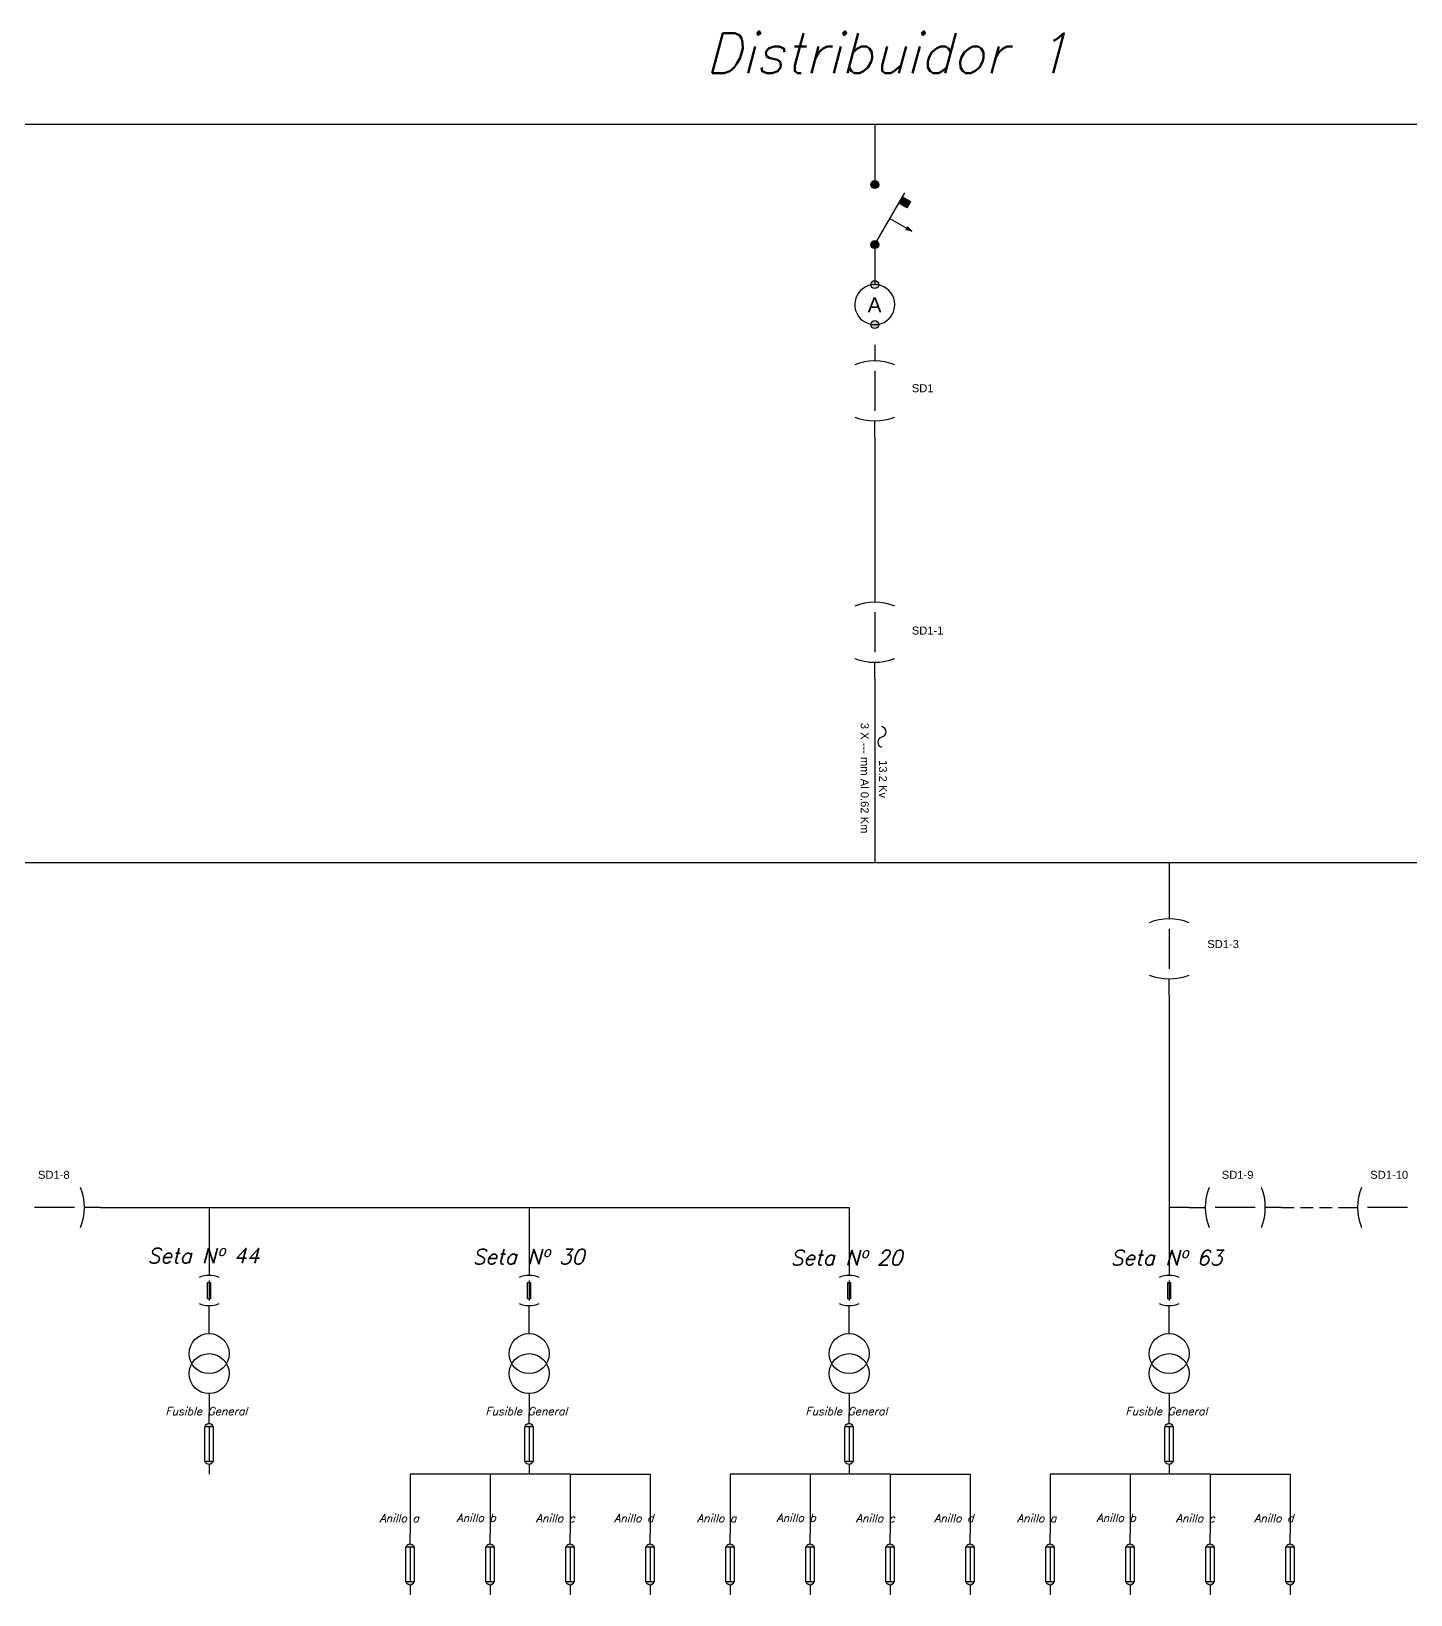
# Model space of a CAD drawing. Header units: millimetres. Extents: x 1875 to 17546, y 2661 to 4631.
# Drawn here: x 11028 to 11718, y 3352 to 4133 of the extents above; entities that cross this region are included whole.
import ezdxf

# ---------------------------------------------------------------- set-up
doc = ezdxf.new("R2010")
doc.units = ezdxf.units.MM
doc.linetypes.add('HIDDEN', pattern=[9.525, 6.35, -3.175])
doc.styles.add('IRAM', font='ROMANS.SHX', dxfattribs={"oblique": 15, "height": 2.5})
doc.styles.get("Standard").update_dxf_attribs({"font": 'arial.ttf'})

msp = doc.modelspace()

# ---------------------------------------------------------------- hatches: boundary and pattern name
h = msp.add_hatch(color=256)
h.dxf.hatch_style = 1
h.paths.add_polyline_path([(11451.57, 4056.81, 1), (11447.57, 4056.81, 1)])
h = msp.add_hatch(color=256)
h.dxf.hatch_style = 1
h.paths.add_polyline_path([(11465.64, 4045.2), (11467.45, 4048.3), (11463.43, 4050.64), (11461.62, 4047.54)])
h = msp.add_hatch(color=256)
h.dxf.hatch_style = 1
h.paths.add_polyline_path([(11465.96, 4035.62), (11465.56, 4034.92), (11468.06, 4033.47)])
h.paths.add_polyline_path([(11465.56, 4034.92), (11465.15, 4034.21), (11468.06, 4033.47)])
h = msp.add_hatch(color=256)
h.dxf.hatch_style = 1
h.paths.add_polyline_path([(11451.57, 4026.81, 1), (11447.57, 4026.81, 1)])
h = msp.add_hatch(color=256)
h.dxf.hatch_style = 1
h.paths.add_polyline_path([(11451.54, 3986.81, 1), (11447.54, 3986.81, 1)])
h.paths.add_polyline_path([(11447.54, 4006.81, 1), (11451.54, 4006.81, 1)])
h = msp.add_hatch(color=256)
h.dxf.hatch_style = 1
h.paths.add_polyline_path([(11114.68, 3436.13), (11118.84, 3436.13, 0.672313)])
h.paths.add_polyline_path([(11118.84, 3418.67), (11114.68, 3418.67, 0.672313)])
h = msp.add_hatch(color=256)
h.dxf.hatch_style = 1
h.paths.add_polyline_path([(11274.68, 3436.13), (11278.84, 3436.13, 0.672313)])
h.paths.add_polyline_path([(11278.84, 3418.67), (11274.68, 3418.67, 0.672313)])
h = msp.add_hatch(color=256)
h.dxf.hatch_style = 1
h.paths.add_polyline_path([(11434.68, 3436.13), (11438.84, 3436.13, 0.672313)])
h.paths.add_polyline_path([(11438.84, 3418.67), (11434.68, 3418.67, 0.672313)])
h = msp.add_hatch(color=256)
h.dxf.hatch_style = 1
h.paths.add_polyline_path([(11594.68, 3436.13), (11598.84, 3436.13, 0.672313)])
h.paths.add_polyline_path([(11598.84, 3418.67), (11594.68, 3418.67, 0.672313)])
h = msp.add_hatch(color=256)
h.dxf.hatch_style = 1
h.paths.add_polyline_path([(11215.18, 3375.87), (11219.34, 3375.87, 0.672313)])
h.paths.add_polyline_path([(11219.34, 3358.41), (11215.18, 3358.41, 0.672313)])
h = msp.add_hatch(color=256)
h.dxf.hatch_style = 1
h.paths.add_polyline_path([(11255.18, 3375.87), (11259.34, 3375.87, 0.672313)])
h.paths.add_polyline_path([(11259.34, 3358.41), (11255.18, 3358.41, 0.672313)])
h = msp.add_hatch(color=256)
h.dxf.hatch_style = 1
h.paths.add_polyline_path([(11295.18, 3375.87), (11299.34, 3375.87, 0.672313)])
h.paths.add_polyline_path([(11299.34, 3358.41), (11295.18, 3358.41, 0.672313)])
h = msp.add_hatch(color=256)
h.dxf.hatch_style = 1
h.paths.add_polyline_path([(11335.18, 3375.87), (11339.34, 3375.87, 0.672313)])
h.paths.add_polyline_path([(11339.34, 3358.41), (11335.18, 3358.41, 0.672313)])
h = msp.add_hatch(color=256)
h.dxf.hatch_style = 1
h.paths.add_polyline_path([(11375.18, 3375.87), (11379.34, 3375.87, 0.672313)])
h.paths.add_polyline_path([(11379.34, 3358.41), (11375.18, 3358.41, 0.672313)])
h = msp.add_hatch(color=256)
h.dxf.hatch_style = 1
h.paths.add_polyline_path([(11415.18, 3375.87), (11419.34, 3375.87, 0.672313)])
h.paths.add_polyline_path([(11419.34, 3358.41), (11415.18, 3358.41, 0.672313)])
h = msp.add_hatch(color=256)
h.dxf.hatch_style = 1
h.paths.add_polyline_path([(11455.18, 3375.87), (11459.34, 3375.87, 0.672313)])
h.paths.add_polyline_path([(11459.34, 3358.41), (11455.18, 3358.41, 0.672313)])
h = msp.add_hatch(color=256)
h.dxf.hatch_style = 1
h.paths.add_polyline_path([(11495.18, 3375.87), (11499.34, 3375.87, 0.672313)])
h.paths.add_polyline_path([(11499.34, 3358.41), (11495.18, 3358.41, 0.672313)])
h = msp.add_hatch(color=256)
h.dxf.hatch_style = 1
h.paths.add_polyline_path([(11535.18, 3375.87), (11539.34, 3375.87, 0.672313)])
h.paths.add_polyline_path([(11539.34, 3358.41), (11535.18, 3358.41, 0.672313)])
h = msp.add_hatch(color=256)
h.dxf.hatch_style = 1
h.paths.add_polyline_path([(11575.18, 3375.87), (11579.34, 3375.87, 0.672313)])
h.paths.add_polyline_path([(11579.34, 3358.41), (11575.18, 3358.41, 0.672313)])
h = msp.add_hatch(color=256)
h.dxf.hatch_style = 1
h.paths.add_polyline_path([(11615.18, 3375.87), (11619.34, 3375.87, 0.672313)])
h.paths.add_polyline_path([(11619.34, 3358.41), (11615.18, 3358.41, 0.672313)])
h = msp.add_hatch(color=256)
h.dxf.hatch_style = 1
h.paths.add_polyline_path([(11655.18, 3375.87), (11659.34, 3375.87, 0.672313)])
h.paths.add_polyline_path([(11659.34, 3358.41), (11655.18, 3358.41, 0.672313)])

# ---------------------------------------------------------------- linework, layer by layer
at = {"color": 7}
msp.add_line((15781.75, 4086.81), (2762.14, 4086.81), dxfattribs=at)
for p, q in [((11449.57, 4086.81), (11449.57, 4056.81)), ((11449.57, 4026.81), (11464.65, 4052.74)), ((11457.11, 4039.78), (11468.06, 4033.47)), ((11465.96, 4035.62), (11465.15, 4034.21)), ((11468.06, 4033.47), (11465.15, 4034.21)), ((11468.06, 4033.47), (11465.96, 4035.62)), ((11468.06, 4033.47), (11468.06, 4033.47)), ((11449.57, 4026.81), (11449.57, 4016.81)), ((11449.57, 4016.81), (11449.57, 4006.81)), ((11449.54, 3976.79), (11449.54, 3968.72)), ((11449.54, 3963.72), (11449.54, 3943.72)), ((11449.54, 3930.64), (11449.54, 3938.72)), ((11449.54, 3856.15), (11449.54, 3848.07)), ((11449.54, 3843.07), (11449.54, 3823.07)), ((11449.54, 3810), (11449.54, 3818.07)), ((11596.76, 3697.91), (11596.76, 3689.83)), ((11596.76, 3684.83), (11596.76, 3664.83)), ((11596.76, 3651.76), (11596.76, 3659.83)), ((11049.37, 3545.61), (11029.37, 3545.61)), ((11062.45, 3545.61), (11054.37, 3545.61)), ((11606.76, 3545.61), (11614.84, 3545.61)), ((11639.84, 3545.61), (11619.84, 3545.61)), ((11652.92, 3545.61), (11644.84, 3545.61)), ((11682.92, 3545.61), (11690.99, 3545.61)), ((11715.99, 3545.61), (11695.99, 3545.61)), ((11116.76, 3515.61), (11116.76, 3511.57)), ((11116.76, 3509.07), (11116.76, 3499.07)), ((11276.76, 3515.61), (11276.76, 3511.57)), ((11276.76, 3509.07), (11276.76, 3499.07)), ((11436.76, 3515.61), (11436.76, 3511.57)), ((11436.76, 3509.07), (11436.76, 3499.07)), ((11596.76, 3515.61), (11596.76, 3511.57)), ((11596.76, 3509.07), (11596.76, 3499.07)), ((11116.76, 3492.53), (11116.76, 3496.57)), ((11276.76, 3492.53), (11276.76, 3496.57)), ((11436.76, 3492.53), (11436.76, 3496.57)), ((11596.76, 3492.53), (11596.76, 3496.57)), ((11116.76, 3482.53), (11116.76, 3492.53)), ((11276.76, 3482.53), (11276.76, 3492.53)), ((11436.76, 3482.53), (11436.76, 3492.53)), ((11596.76, 3482.53), (11596.76, 3492.53)), ((11116.76, 3452.53), (11116.76, 3442.53)), ((11276.76, 3452.53), (11276.76, 3442.53)), ((11436.76, 3452.53), (11436.76, 3442.53)), ((11596.76, 3452.53), (11596.76, 3442.53)), ((11116.76, 3437.53), (11116.76, 3442.53)), ((11276.76, 3437.53), (11276.76, 3442.53)), ((11436.76, 3437.53), (11436.76, 3442.53)), ((11596.76, 3437.53), (11596.76, 3442.53)), ((11116.76, 3436.13), (11116.76, 3418.67)), ((11276.76, 3436.13), (11276.76, 3418.67)), ((11436.76, 3436.13), (11436.76, 3418.67)), ((11596.76, 3436.13), (11596.76, 3418.67)), ((11116.76, 3417.27), (11116.76, 3412.27)), ((11276.76, 3417.27), (11276.76, 3412.27)), ((11436.76, 3417.27), (11436.76, 3412.27)), ((11596.76, 3417.27), (11596.76, 3412.27)), ((11217.26, 3377.27), (11217.26, 3382.27)), ((11217.26, 3375.87), (11217.26, 3358.41)), ((11257.26, 3377.27), (11257.26, 3382.27)), ((11257.26, 3375.87), (11257.26, 3358.41)), ((11297.26, 3377.27), (11297.26, 3382.27)), ((11297.26, 3375.87), (11297.26, 3358.41)), ((11337.26, 3377.27), (11337.26, 3382.27)), ((11337.26, 3375.87), (11337.26, 3358.41)), ((11377.26, 3377.27), (11377.26, 3382.27)), ((11377.26, 3375.87), (11377.26, 3358.41)), ((11417.26, 3377.27), (11417.26, 3382.27)), ((11417.26, 3375.87), (11417.26, 3358.41)), ((11457.26, 3377.27), (11457.26, 3382.27)), ((11457.26, 3375.87), (11457.26, 3358.41)), ((11497.26, 3377.27), (11497.26, 3382.27)), ((11497.26, 3375.87), (11497.26, 3358.41)), ((11537.26, 3377.27), (11537.26, 3382.27)), ((11537.26, 3375.87), (11537.26, 3358.41)), ((11577.26, 3377.27), (11577.26, 3382.27)), ((11577.26, 3375.87), (11577.26, 3358.41)), ((11617.26, 3377.27), (11617.26, 3382.27)), ((11617.26, 3375.87), (11617.26, 3358.41)), ((11657.26, 3377.27), (11657.26, 3382.27)), ((11657.26, 3375.87), (11657.26, 3358.41)), ((11217.26, 3357.01), (11217.26, 3352.01)), ((11257.26, 3357.01), (11257.26, 3352.01)), ((11297.26, 3357.01), (11297.26, 3352.01)), ((11337.26, 3357.01), (11337.26, 3352.01)), ((11377.26, 3357.01), (11377.26, 3352.01)), ((11417.26, 3357.01), (11417.26, 3352.01)), ((11457.26, 3357.01), (11457.26, 3352.01)), ((11497.26, 3357.01), (11497.26, 3352.01)), ((11537.26, 3357.01), (11537.26, 3352.01)), ((11577.26, 3357.01), (11577.26, 3352.01)), ((11617.26, 3357.01), (11617.26, 3352.01)), ((11657.26, 3357.01), (11657.26, 3352.01))]:
    msp.add_line(p, q)
at = {"color": 2}
for p, q in [((11449.54, 3930.64), (11449.54, 3856.15)), ((11449.54, 3810), (11449.54, 3717.91)), ((10562.92, 3717.91), (12336.17, 3717.91)), ((11596.76, 3717.91), (11596.76, 3697.91)), ((11596.76, 3651.76), (11596.76, 3545.61)), ((11062.45, 3545.61), (11116.76, 3545.61)), ((11116.76, 3545.61), (11116.76, 3515.61)), ((11116.76, 3545.61), (11276.76, 3545.61)), ((11276.76, 3545.61), (11276.76, 3515.61)), ((11276.76, 3545.61), (11436.76, 3545.61)), ((11436.76, 3545.61), (11436.76, 3515.61)), ((11596.76, 3545.61), (11596.76, 3515.61)), ((11606.76, 3545.61), (11596.76, 3545.61))]:
    msp.add_line(p, q, dxfattribs=at)
at = {"color": 5}
msp.add_line((11116.76, 3545.61), (11116.76, 3515.61), dxfattribs=at)
at = {"color": 2, "linetype": 'HIDDEN'}
msp.add_line((11652.92, 3545.61), (11682.92, 3545.61), dxfattribs=at)
at = {"color": 1}
for p, q in [((11297.26, 3412.27), (11217.26, 3412.27)), ((11217.26, 3412.27), (11217.26, 3382.27)), ((11257.26, 3412.27), (11257.26, 3382.27)), ((11297.26, 3412.27), (11337.26, 3412.27)), ((11297.26, 3412.27), (11297.26, 3382.27)), ((11337.26, 3412.27), (11337.26, 3382.27)), ((11457.26, 3412.27), (11377.26, 3412.27)), ((11377.26, 3412.27), (11377.26, 3382.27)), ((11417.26, 3412.27), (11417.26, 3382.27)), ((11457.26, 3412.27), (11497.26, 3412.27)), ((11457.26, 3412.27), (11457.26, 3382.27)), ((11497.26, 3412.27), (11497.26, 3382.27)), ((11617.26, 3412.27), (11537.26, 3412.27)), ((11537.26, 3412.27), (11537.26, 3382.27)), ((11577.26, 3412.27), (11577.26, 3382.27)), ((11617.26, 3412.27), (11657.26, 3412.27)), ((11617.26, 3412.27), (11617.26, 3382.27)), ((11657.26, 3412.27), (11657.26, 3382.27))]:
    msp.add_line(p, q, dxfattribs=at)
for points in [[(11463.43, 4050.64), (11467.45, 4048.3), (11465.64, 4045.2), (11461.62, 4047.54)], [(11116.03, 3508.02), (11117.5, 3508.02), (11117.5, 3499.97), (11116.03, 3499.97)], [(11276.03, 3508.02), (11277.5, 3508.02), (11277.5, 3499.97), (11276.03, 3499.97)], [(11436.03, 3508.02), (11437.5, 3508.02), (11437.5, 3499.97), (11436.03, 3499.97)], [(11596.03, 3508.02), (11597.5, 3508.02), (11597.5, 3499.97), (11596.03, 3499.97)], [(11114.68, 3436.13), (11118.84, 3436.13), (11118.84, 3418.67), (11114.68, 3418.67)], [(11274.68, 3436.13), (11278.84, 3436.13), (11278.84, 3418.67), (11274.68, 3418.67)], [(11434.68, 3436.13), (11438.84, 3436.13), (11438.84, 3418.67), (11434.68, 3418.67)], [(11594.68, 3436.13), (11598.84, 3436.13), (11598.84, 3418.67), (11594.68, 3418.67)], [(11215.18, 3375.87), (11219.34, 3375.87), (11219.34, 3358.41), (11215.18, 3358.41)], [(11255.18, 3375.87), (11259.34, 3375.87), (11259.34, 3358.41), (11255.18, 3358.41)], [(11295.18, 3375.87), (11299.34, 3375.87), (11299.34, 3358.41), (11295.18, 3358.41)], [(11335.18, 3375.87), (11339.34, 3375.87), (11339.34, 3358.41), (11335.18, 3358.41)], [(11375.18, 3375.87), (11379.34, 3375.87), (11379.34, 3358.41), (11375.18, 3358.41)], [(11415.18, 3375.87), (11419.34, 3375.87), (11419.34, 3358.41), (11415.18, 3358.41)], [(11455.18, 3375.87), (11459.34, 3375.87), (11459.34, 3358.41), (11455.18, 3358.41)], [(11495.18, 3375.87), (11499.34, 3375.87), (11499.34, 3358.41), (11495.18, 3358.41)], [(11535.18, 3375.87), (11539.34, 3375.87), (11539.34, 3358.41), (11535.18, 3358.41)], [(11575.18, 3375.87), (11579.34, 3375.87), (11579.34, 3358.41), (11575.18, 3358.41)], [(11615.18, 3375.87), (11619.34, 3375.87), (11619.34, 3358.41), (11615.18, 3358.41)], [(11655.18, 3375.87), (11659.34, 3375.87), (11659.34, 3358.41), (11655.18, 3358.41)]]:
    msp.add_lwpolyline(points, close=True)
for centre, radius in [((11449.57, 4056.81), 2), ((11449.57, 4026.81), 2), ((11449.54, 4006.81), 2), ((11449.54, 3986.81), 2), ((11116.76, 3472.53), 10), ((11276.76, 3472.53), 10), ((11436.76, 3472.53), 10), ((11596.76, 3472.53), 10), ((11116.76, 3462.53), 10), ((11276.76, 3462.53), 10), ((11436.76, 3462.53), 10), ((11596.76, 3462.53), 10)]:
    msp.add_circle(centre, radius)
for centre, radius, start, end in [((11449.56, 3996.81), 10, 307.36289, 232.45397), ((11449.56, 3996.81), 10, 232.45397, 307.36289), ((11449.54, 3941.78), 26.94, 68.21032, 111.78968), ((11449.54, 3965.66), 26.94, 248.21032, 291.78968), ((11449.54, 3821.13), 26.94, 68.21032, 111.78968), ((11449.54, 3845.01), 26.94, 248.21032, 291.78968), ((11452.62, 3783.3), 2.64, 282.18471, 77.81529), ((11453.73, 3778.13), 2.64, 102.18471, 257.81529), ((11596.76, 3662.89), 26.94, 68.21032, 111.78968), ((11596.76, 3686.77), 26.94, 248.21032, 291.78968), ((11027.43, 3545.61), 26.94, 338.21032, 21.78968), ((11641.78, 3545.61), 26.94, 158.21032, 201.78968), ((11617.9, 3545.61), 26.94, 338.21032, 21.78968), ((11717.93, 3545.61), 26.94, 158.21032, 201.78968), ((11116.76, 3498.1), 13.47, 68.21032, 111.78968), ((11276.76, 3498.1), 13.47, 68.21032, 111.78968), ((11436.76, 3498.1), 13.47, 68.21032, 111.78968), ((11596.76, 3498.1), 13.47, 68.21032, 111.78968), ((11116.76, 3510.04), 13.47, 248.21032, 291.78968), ((11276.76, 3510.04), 13.47, 248.21032, 291.78968), ((11436.76, 3510.04), 13.47, 248.21032, 291.78968), ((11596.76, 3510.04), 13.47, 248.21032, 291.78968), ((11116.76, 3435.29), 2.25, 22.17309, 157.82691), ((11276.76, 3435.29), 2.25, 22.17309, 157.82691), ((11436.76, 3435.29), 2.25, 22.17309, 157.82691), ((11596.76, 3435.29), 2.25, 22.17309, 157.82691), ((11116.76, 3419.52), 2.25, 202.17309, 337.82691), ((11276.76, 3419.52), 2.25, 202.17309, 337.82691), ((11436.76, 3419.52), 2.25, 202.17309, 337.82691), ((11596.76, 3419.52), 2.25, 202.17309, 337.82691), ((11217.26, 3375.03), 2.25, 22.17309, 157.82691), ((11257.26, 3375.03), 2.25, 22.17309, 157.82691), ((11297.26, 3375.03), 2.25, 22.17309, 157.82691), ((11337.26, 3375.03), 2.25, 22.17309, 157.82691), ((11377.26, 3375.03), 2.25, 22.17309, 157.82691), ((11417.26, 3375.03), 2.25, 22.17309, 157.82691), ((11457.26, 3375.03), 2.25, 22.17309, 157.82691), ((11497.26, 3375.03), 2.25, 22.17309, 157.82691), ((11537.26, 3375.03), 2.25, 22.17309, 157.82691), ((11577.26, 3375.03), 2.25, 22.17309, 157.82691), ((11617.26, 3375.03), 2.25, 22.17309, 157.82691), ((11657.26, 3375.03), 2.25, 22.17309, 157.82691), ((11217.26, 3359.26), 2.25, 202.17309, 337.82691), ((11257.26, 3359.26), 2.25, 202.17309, 337.82691), ((11297.26, 3359.26), 2.25, 202.17309, 337.82691), ((11337.26, 3359.26), 2.25, 202.17309, 337.82691), ((11377.26, 3359.26), 2.25, 202.17309, 337.82691), ((11417.26, 3359.26), 2.25, 202.17309, 337.82691), ((11457.26, 3359.26), 2.25, 202.17309, 337.82691), ((11497.26, 3359.26), 2.25, 202.17309, 337.82691), ((11537.26, 3359.26), 2.25, 202.17309, 337.82691), ((11577.26, 3359.26), 2.25, 202.17309, 337.82691), ((11617.26, 3359.26), 2.25, 202.17309, 337.82691), ((11657.26, 3359.26), 2.25, 202.17309, 337.82691)]:
    msp.add_arc(centre, radius, start, end)

# ---------------------------------------------------------------- texts
at = {"attachment_point": 1, "style": 'IRAM'}
for s, width, heights, insert, char_height in [('Distribuidor 1', 256.7188, [7.76], (11364.81, 4132.49), 20), ('Seta Nº 44', 71.5748, [0], (11085.91, 3525.21), 7.5), ('Seta Nº 30', 66.1145, [0], (11248.47, 3524.7), 7.5), ('Seta Nº 20', 66.1145, [0], (11407.45, 3524.18), 7.5), ('Seta Nº 63', 66.1145, [0], (11567.45, 3524.18), 7.5), ('Fusible General ', 50.4157, [0], (11094.91, 3445.75), 4), ('Fusible General ', 50.4157, [0], (11254.91, 3445.75), 4), ('Fusible General ', 50.4157, [0], (11414.91, 3445.75), 4), ('Fusible General ', 50.4157, [0], (11574.91, 3445.75), 4), ('Anillo a', 29.4343, [0], (11201.97, 3392.22), 4), ('Anillo b', 29.4343, [0], (11240.45, 3392.5), 4), ('Anillo c', 29.4343, [0], (11280.15, 3392.22), 4), ('Anillo d', 29.4343, [0], (11319.28, 3392.22), 4), ('Anillo a', 29.4343, [0], (11360.7, 3392.22), 4), ('Anillo b', 29.4343, [0], (11400.45, 3392.5), 4), ('Anillo c', 29.4343, [0], (11440.15, 3392.22), 4), ('Anillo d', 29.4343, [0], (11479.28, 3392.22), 4), ('Anillo a', 29.4343, [0], (11520.7, 3392.22), 4), ('Anillo b', 29.4343, [0], (11560.45, 3392.5), 4), ('Anillo c', 29.4343, [0], (11600.15, 3392.22), 4), ('Anillo d', 29.4343, [0], (11639.28, 3392.22), 4)]:
    msp.add_mtext_dynamic_manual_height_columns(s, width=width, gutter_width=12.5, heights=heights, dxfattribs=dict(at, insert=insert, char_height=char_height))
at = {"attachment_point": 1}
for s, width, insert, char_height in [('A', 9.8895, (11445.99, 4000.4), 7.5), ('SD1', 28.8575, (11468.09, 3957.03), 4), ('SD1-1', 28.8575, (11468.09, 3835.93), 4), ('SD1-3', 28.8575, (11615.81, 3679.22), 4), ('SD1-8', 28.8575, (11031.18, 3563.9), 4), ('SD1-9', 28.8575, (11623.08, 3563.9), 4), ('SD1-10', 28.8575, (11697.32, 3563.9), 4)]:
    msp.add_mtext_dynamic_manual_height_columns(s, width=width, gutter_width=12.5, heights=[0], dxfattribs=dict(at, insert=insert, char_height=char_height))
at = {"char_height": 4, "attachment_point": 1, "rotation": 270}
for s, insert in [('3 X --- mm Al 0.62 Km', (11446.56, 3787.8)), ('13.2 Kv', (11455.7, 3769.17))]:
    msp.add_mtext_dynamic_manual_height_columns(s, width=125.7239, gutter_width=12.5, heights=[0], dxfattribs=dict(at, insert=insert))

doc.saveas('drawing.dxf')
